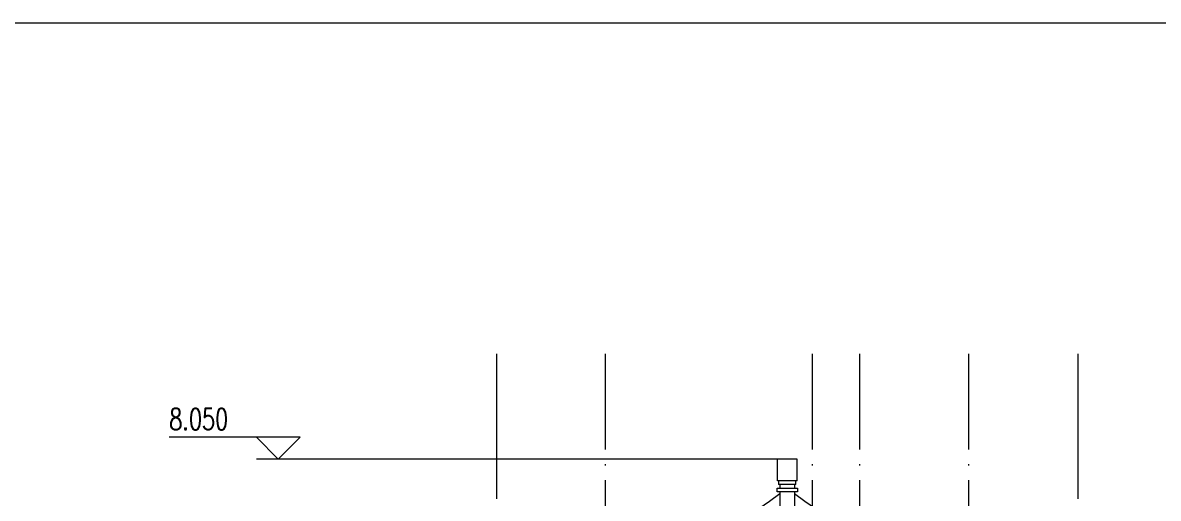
# Model space of a CAD drawing. Extents: x 577108 to 1042908, y 41950 to 81950.
# Drawn here: x 948076 to 963697, y 75405 to 81950 of the extents above; entities that cross this region are included whole.
import ezdxf

# ---------------------------------------------------------------- set-up
doc = ezdxf.new("R2010")
doc.units = 0
doc.header["$LTSCALE"] = 1000
doc.header["$MEASUREMENT"] = 0
doc.linetypes.add('DOTE', pattern=[2.42, 2, -0.2, 0.02, -0.2])
for name, color, linetype, lineweight in [('DIM_ELEV', 3, 'CONTINUOUS', 15), ('DOTE', 1, 'DOTE', 0), ('hatch', 8, 'CONTINUOUS', 5), ('LM-S', 8, 'CONTINUOUS', 5), ('PUB_TEXT', 7, 'CONTINUOUS', 20)]:
    doc.layers.add(name, color=color, linetype=linetype, lineweight=lineweight)
doc.styles.add('_TCH_DIM', font='SIMPLEX', dxfattribs={"bigfont": 'GBCBIG'})

msp = doc.modelspace()

# ---------------------------------------------------------------- linework, layer by layer
at = {"layer": 'DIM_ELEV'}
for p, q in [((951891.9562, 76245.1001), (950091.9562, 76245.1001)), ((951591.9562, 75945.1001), (951291.9562, 76245.1001)), ((951591.9562, 75945.1001), (951891.9562, 76245.1001)), ((958456.9562, 75945.1001), (951291.9562, 75945.1001))]:
    msp.add_line(p, q, dxfattribs=at)
at = {"layer": 'DOTE'}
for p, q in [((954591.9562, 77395.1001), (954591.9562, 66395.1001)), ((956091.9562, 66395.1001), (956091.9562, 77395.1001)), ((958941.9562, 66395.1001), (958941.9562, 77395.1001)), ((959591.9562, 66395.1001), (959591.9562, 77395.1001)), ((961091.9562, 66395.1001), (961091.9562, 77395.1001)), ((961091.9562, 66395.1001), (961091.9562, 77395.1001)), ((962591.9562, 77395.1001), (962591.9562, 66395.1001))]:
    msp.add_line(p, q, dxfattribs=at)
at = {"layer": 'hatch'}
for p, q in [((958456.9562, 75645.1001), (958456.9562, 75945.1001)), ((958726.9562, 75945.1001), (958456.9562, 75945.1001)), ((958726.9562, 75645.1001), (958726.9562, 75945.1001)), ((958726.9562, 75645.1001), (958456.9562, 75645.1001)), ((958471.9562, 75645.1001), (958471.9562, 75595.1001)), ((958711.9562, 75595.1001), (958711.9562, 75645.1001)), ((958711.9562, 75595.1001), (958471.9562, 75595.1001)), ((958491.9562, 75595.1001), (958491.9562, 75545.1001)), ((958491.9562, 75495.1001), (958491.9562, 74895.1001)), ((958691.9562, 75595.1001), (958691.9562, 75545.1001)), ((958691.9562, 75495.1001), (958691.9562, 74895.1001))]:
    msp.add_line(p, q, dxfattribs=at)
msp.add_lwpolyline([(958451.9562, 75545.1001), (958731.9562, 75545.1001), (958731.9562, 75495.1001), (958451.9562, 75495.1001)], close=True, dxfattribs=at)
for centre, start, end in [((945886.3679, 93025.606), 290.60357583, 305.67897426), ((971297.5445, 93025.606), 234.32102574, 249.39642417)]:
    msp.add_arc(centre, 21612.9208, start, end, dxfattribs=at)
at = {"layer": 'LM-S'}
msp.add_lwpolyline([(924108.4301, 81950.2272), (973508.4301, 81950.2272), (973508.4301, 41950.2272), (924108.4301, 41950.2272)], close=True, dxfattribs=at)

# ---------------------------------------------------------------- texts
at = {"layer": 'PUB_TEXT', "style": '_TCH_DIM', "width": 0.705882}
msp.add_text('8.050', height=297.5, dxfattribs=at).set_placement((950091.9562, 76345.1001))

doc.saveas('drawing.dxf')
